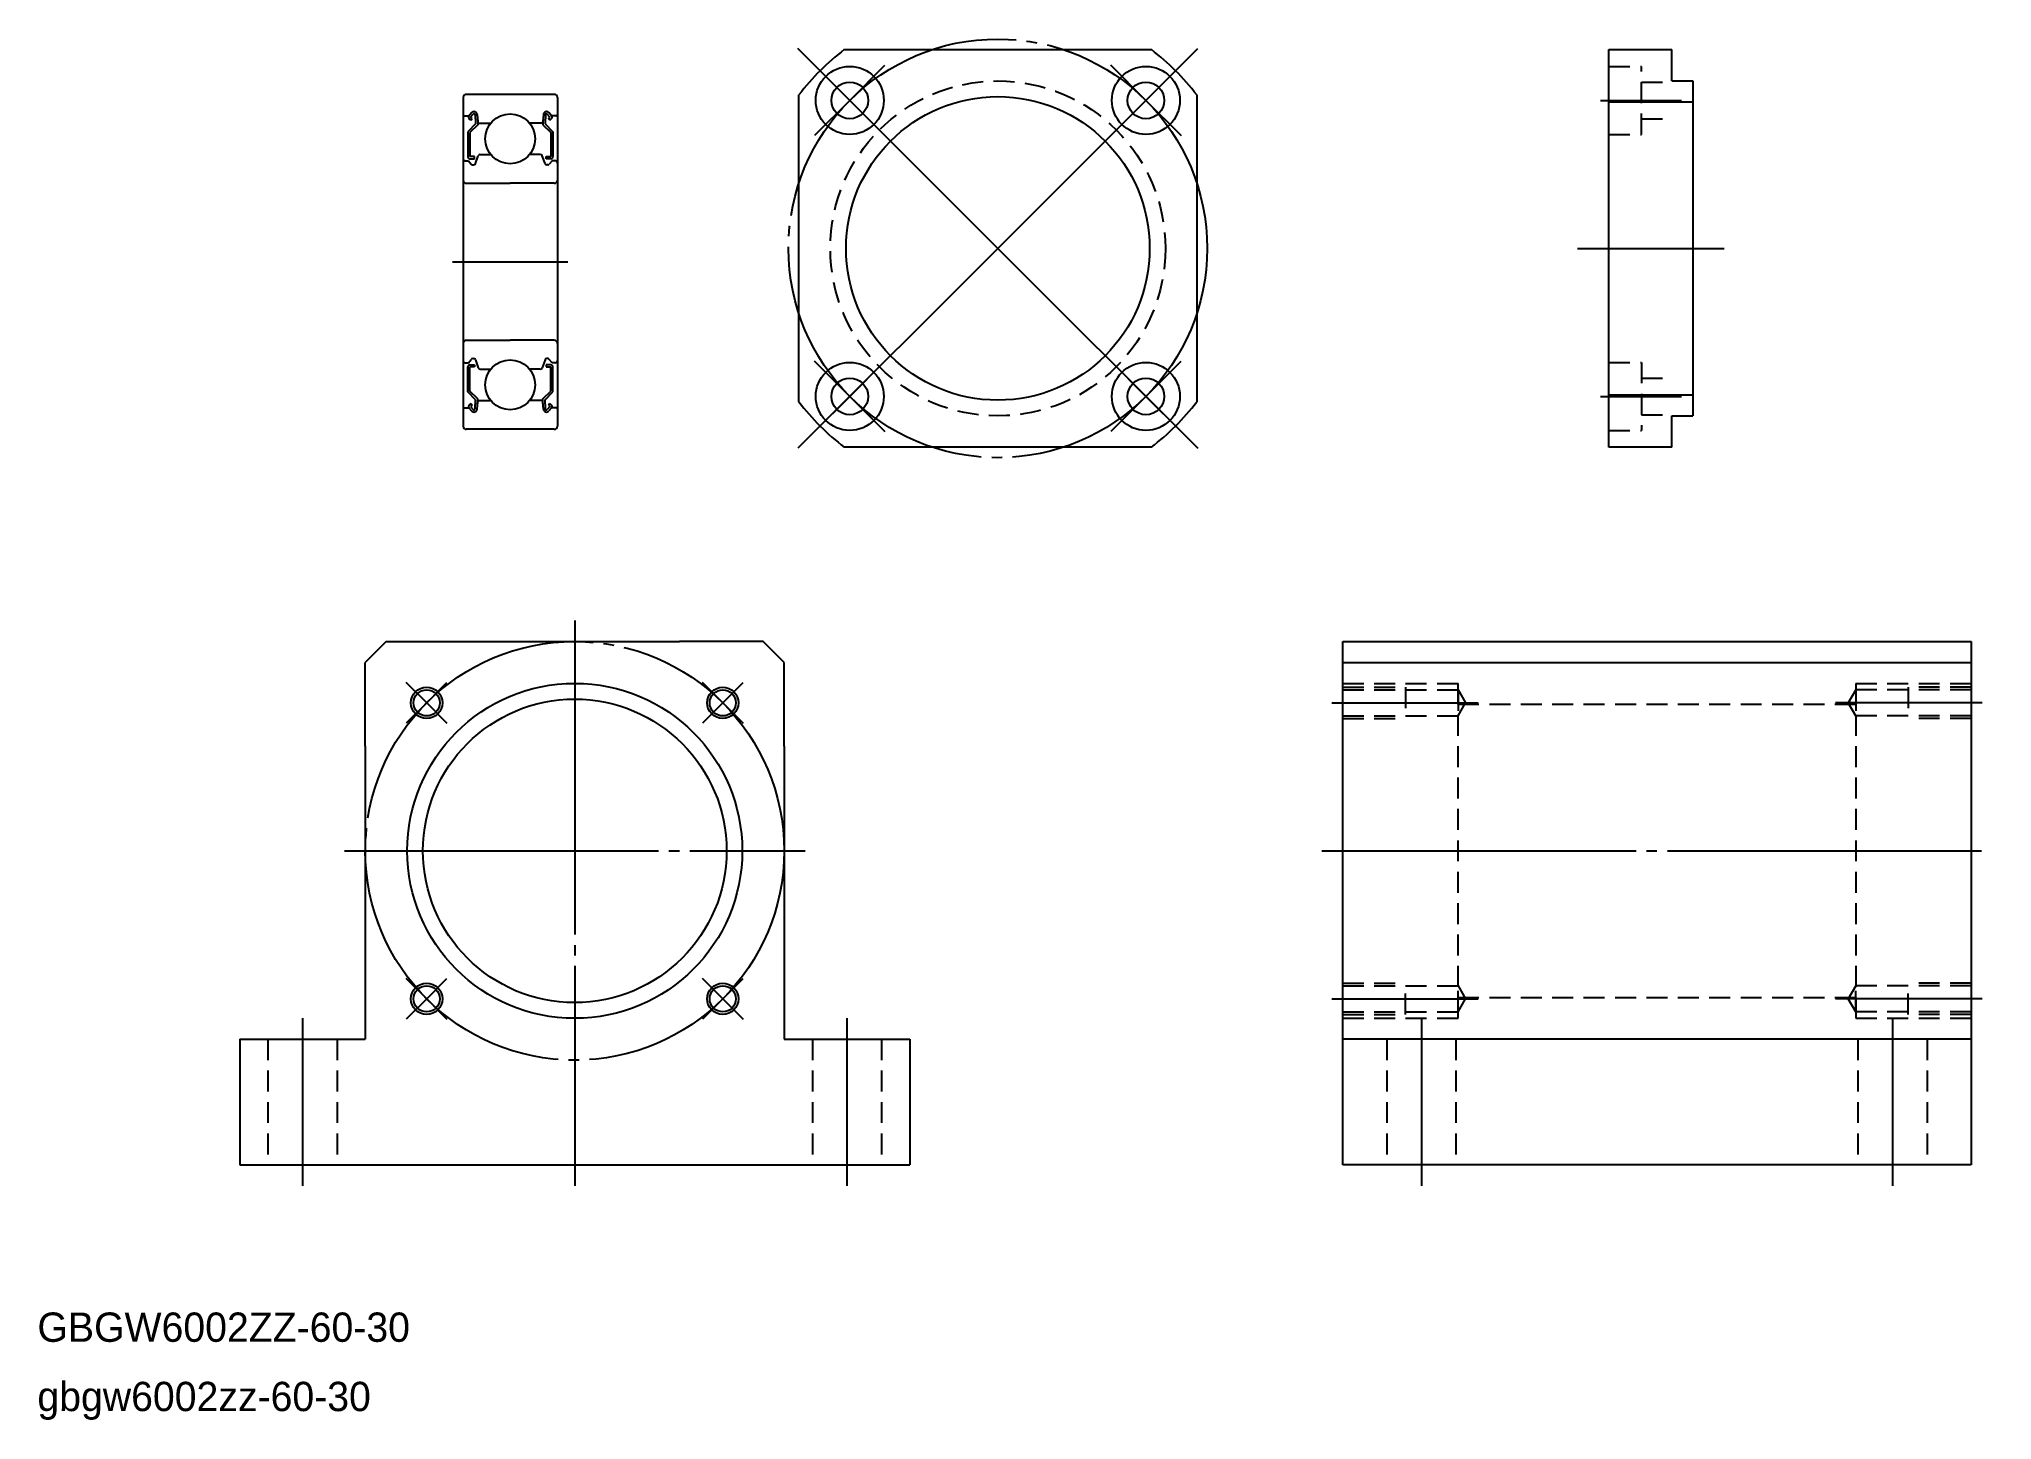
# Model space of a CAD drawing. Extents: x -137 to 49, y -34 to 98.
import ezdxf

# ---------------------------------------------------------------- set-up
doc = ezdxf.new("R2010")
doc.units = 0
doc.linetypes.add('CENTER', pattern=[33, 30, -1, 1, -1])
doc.linetypes.add('DASHED', pattern=[3, 2, -1])
doc.layers.get('0').update_dxf_attribs({"linetype": 'CONTINUOUS'})
doc.layers.add('CENTER', color=7, linetype='CONTINUOUS')

msp = doc.modelspace()

# ---------------------------------------------------------------- linework, layer by layer
at = {"color": 7, "linetype": 'CONTINUOUS'}
for p, q in [((-60.2, 97.16), (-30.87, 97.16)), ((12.84, 97.16), (18.84, 97.16)), ((12.84, 59.16), (12.84, 97.16)), ((18.84, 94.16), (18.84, 97.16)), ((18.84, 94.16), (20.84, 94.16)), ((20.84, 94.16), (20.84, 62.16)), ((-64.53, 63.5), (-64.53, 92.83)), ((-26.53, 92.83), (-26.53, 63.5)), ((12.84, 92.16), (20.84, 92.16)), ((12.84, 64.16), (20.84, 64.16)), ((18.84, 62.16), (20.84, 62.16)), ((18.84, 59.16), (18.84, 62.16)), ((-30.87, 59.16), (-60.2, 59.16)), ((18.84, 59.16), (12.84, 59.16)), ((-103.94, 40.6), (-105.94, 38.6)), ((-103.94, 40.6), (-95.94, 40.6)), ((-95.94, 40.6), (-75.94, 40.6)), ((-67.94, 40.6), (-75.94, 40.6)), ((-65.94, 38.6), (-67.94, 40.6)), ((-12.58, -9.4), (-12.58, 40.6)), ((-12.58, 40.6), (47.42, 40.6)), ((47.42, 40.6), (47.42, -9.4)), ((-105.94, 30.6), (-105.94, 38.6)), ((-65.94, 30.6), (-65.94, 38.6)), ((-12.58, 38.6), (47.42, 38.6)), ((-105.94, 30.6), (-105.94, 2.6)), ((-65.94, 30.6), (-65.94, 2.6)), ((-117.94, 2.6), (-105.94, 2.6)), ((-117.94, 2.6), (-117.94, -9.4)), ((-65.94, 2.6), (-53.94, 2.6)), ((-53.94, 2.6), (-53.94, -9.4)), ((47.42, 2.6), (-12.58, 2.6)), ((-117.94, -9.4), (-53.94, -9.4)), ((47.42, -9.4), (-12.58, -9.4))]:
    msp.add_line(p, q, dxfattribs=at)
at = {"color": 3, "linetype": 'DASHED'}
for p, q in [((12.84, 95.55), (15.94, 95.55)), ((15.94, 89.05), (15.94, 95.55)), ((15.94, 94.05), (18.84, 94.05)), ((15.94, 90.55), (18.84, 90.55)), ((12.84, 89.05), (15.94, 89.05)), ((12.84, 67.27), (15.94, 67.27)), ((15.94, 67.27), (15.94, 60.77)), ((15.94, 65.77), (18.84, 65.77)), ((15.94, 62.27), (18.84, 62.27)), ((12.84, 60.77), (15.94, 60.77)), ((-12.58, 36.6), (-1.58, 36.6)), ((-12.58, 36.24), (-6.58, 36.24)), ((-12.58, 35.99), (-1.58, 35.99)), ((-6.58, 36.24), (-6.58, 33.24)), ((-1.58, 4.6), (-1.58, 36.6)), ((-1.58, 35.99), (-0.86, 34.74)), ((-1.58, 35.99), (-1.58, 33.49)), ((36.42, 35.99), (35.69, 34.74)), ((36.42, 36.6), (36.42, 4.6)), ((36.42, 36.6), (47.42, 36.6)), ((47.42, 35.99), (36.42, 35.99)), ((36.42, 35.99), (36.42, 33.49)), ((47.42, 36.24), (41.42, 36.24)), ((41.42, 36.24), (41.42, 33.24)), ((-1.58, 33.49), (-0.86, 34.74)), ((-1.58, 34.6), (36.42, 34.6)), ((36.42, 33.49), (35.69, 34.74)), ((-12.58, 33.49), (-1.58, 33.49)), ((-12.58, 33.24), (-6.58, 33.24)), ((47.42, 33.49), (36.42, 33.49)), ((47.42, 33.24), (41.42, 33.24)), ((-12.58, 7.96), (-6.58, 7.96)), ((-12.58, 7.71), (-1.58, 7.71)), ((-6.58, 4.96), (-6.58, 7.96)), ((-1.58, 7.71), (-0.86, 6.46)), ((-1.58, 5.21), (-1.58, 7.71)), ((36.42, 7.71), (35.69, 6.46)), ((47.42, 7.71), (36.42, 7.71)), ((36.42, 5.21), (36.42, 7.71)), ((47.42, 7.96), (41.42, 7.96)), ((41.42, 4.96), (41.42, 7.96)), ((-1.58, 6.6), (36.42, 6.6)), ((-1.58, 5.21), (-0.86, 6.46)), ((36.42, 5.21), (35.69, 6.46)), ((-12.58, 5.21), (-1.58, 5.21)), ((-12.58, 4.96), (-6.58, 4.96)), ((-12.58, 4.6), (-1.58, 4.6)), ((47.42, 5.21), (36.42, 5.21)), ((36.42, 4.6), (47.42, 4.6)), ((47.42, 4.96), (41.42, 4.96)), ((-115.24, 2.6), (-115.24, -9.4)), ((-108.64, 2.6), (-108.64, -9.4)), ((-63.24, 2.6), (-63.24, -9.4)), ((-56.64, 2.6), (-56.64, -9.4)), ((-8.38, 2.6), (-8.38, -9.4)), ((-1.78, 2.6), (-1.78, -9.4)), ((36.62, 2.6), (36.62, -9.4)), ((43.22, 2.6), (43.22, -9.4))]:
    msp.add_line(p, q, dxfattribs=at)
for p, q in [((-96.6, 92.58), (-96.6, 61.18)), ((-92.1, 92.88), (-96.3, 92.88)), ((-87.9, 92.88), (-92.1, 92.88)), ((-87.6, 92.58), (-87.6, 61.18)), ((-96.5, 90.83), (-96.04, 90.83)), ((-95.41, 90.06), (-96.16, 89.31)), ((-96.04, 90.83), (-95.79, 91.13)), ((-95.86, 90.42), (-96.01, 90.55)), ((-95.21, 89.98), (-95.96, 89.23)), ((-95.88, 90.7), (-95.63, 91)), ((-95.73, 90.57), (-95.88, 90.7)), ((-95.86, 90.42), (-95.73, 90.57)), ((-95.46, 90.94), (-95.41, 90.06)), ((-95.26, 90.96), (-95.19, 90.22)), ((-95.21, 90.45), (-95.21, 89.98)), ((-95.09, 90.13), (-93.95, 90.13)), ((-89.1, 90.13), (-90.25, 90.13)), ((-88.93, 90.96), (-89, 90.22)), ((-88.98, 90.45), (-88.98, 89.98)), ((-88.98, 89.98), (-88.23, 89.23)), ((-88.74, 90.94), (-88.78, 90.06)), ((-88.78, 90.06), (-88.03, 89.31)), ((-88.31, 90.7), (-88.56, 91)), ((-88.46, 90.57), (-88.31, 90.7)), ((-88.33, 90.42), (-88.46, 90.57)), ((-88.16, 90.83), (-88.41, 91.13)), ((-88.33, 90.42), (-88.18, 90.55)), ((-87.7, 90.83), (-88.16, 90.83)), ((-96.16, 89.31), (-96.16, 86.93)), ((-95.96, 89.23), (-95.96, 86.93)), ((-88.23, 89.23), (-88.23, 86.93)), ((-88.03, 89.31), (-88.03, 86.93)), ((-96.4, 86.53), (-96.1, 86.53)), ((-96.1, 86.53), (-95.82, 86.2)), ((-95.51, 86.93), (-95.96, 86.93)), ((-95.96, 86.73), (-95.51, 86.73)), ((-95.67, 86.13), (-95.6, 86.13)), ((-95.51, 86.73), (-95.51, 86.93)), ((-95.41, 86.26), (-95.15, 87)), ((-94.96, 87.13), (-93.95, 87.13)), ((-89.23, 87.13), (-90.25, 87.13)), ((-88.78, 86.26), (-89.05, 87)), ((-88.68, 86.73), (-88.68, 86.93)), ((-88.68, 86.93), (-88.23, 86.93)), ((-88.23, 86.73), (-88.68, 86.73)), ((-88.52, 86.13), (-88.59, 86.13)), ((-88.1, 86.53), (-88.37, 86.2)), ((-87.8, 86.53), (-88.1, 86.53)), ((-96.3, 84.38), (-92.1, 84.38)), ((-87.9, 84.38), (-92.1, 84.38)), ((-96.3, 69.38), (-92.1, 69.38)), ((-95.02, 69.38), (-95.02, 69.38)), ((-94.05, 69.38), (-94.05, 69.38)), ((-87.9, 69.38), (-92.1, 69.38)), ((-96.4, 67.23), (-96.1, 67.23)), ((-96.1, 67.23), (-95.82, 67.56)), ((-95.67, 67.63), (-95.6, 67.63)), ((-95.41, 67.5), (-95.15, 66.76)), ((-88.78, 67.5), (-89.05, 66.76)), ((-88.52, 67.63), (-88.59, 67.63)), ((-88.1, 67.23), (-88.37, 67.56)), ((-87.8, 67.23), (-88.1, 67.23)), ((-96.16, 64.45), (-96.16, 66.83)), ((-95.96, 67.03), (-95.51, 67.03)), ((-95.51, 66.83), (-95.96, 66.83)), ((-95.96, 64.53), (-95.96, 66.83)), ((-95.51, 67.03), (-95.51, 66.83)), ((-94.96, 66.63), (-93.95, 66.63)), ((-89.23, 66.63), (-90.25, 66.63)), ((-88.23, 67.03), (-88.68, 67.03)), ((-88.68, 67.03), (-88.68, 66.83)), ((-88.68, 66.83), (-88.23, 66.83)), ((-88.23, 64.53), (-88.23, 66.83)), ((-88.03, 64.45), (-88.03, 66.83)), ((-95.41, 63.7), (-96.16, 64.45)), ((-95.21, 63.78), (-95.96, 64.53)), ((-95.46, 62.82), (-95.41, 63.7)), ((-95.26, 62.8), (-95.19, 63.54)), ((-95.21, 63.31), (-95.21, 63.78)), ((-95.09, 63.63), (-93.95, 63.63)), ((-89.1, 63.63), (-90.25, 63.63)), ((-88.93, 62.8), (-89, 63.54)), ((-88.98, 63.78), (-88.23, 64.53)), ((-88.98, 63.31), (-88.98, 63.78)), ((-88.78, 63.7), (-88.03, 64.45)), ((-88.74, 62.82), (-88.78, 63.7)), ((-96.5, 62.93), (-96.04, 62.93)), ((-96.04, 62.93), (-95.79, 62.63)), ((-95.86, 63.34), (-96.01, 63.21)), ((-95.73, 63.19), (-95.88, 63.06)), ((-95.88, 63.06), (-95.63, 62.76)), ((-95.86, 63.34), (-95.73, 63.19)), ((-88.31, 63.06), (-88.56, 62.76)), ((-88.33, 63.34), (-88.46, 63.19)), ((-88.46, 63.19), (-88.31, 63.06)), ((-88.16, 62.93), (-88.41, 62.63)), ((-88.33, 63.34), (-88.18, 63.21)), ((-87.7, 62.93), (-88.16, 62.93)), ((-87.9, 60.88), (-96.3, 60.88)), ((-87.9, 60.88), (-92.1, 60.88))]:
    msp.add_line(p, q)
at = {"color": 7, "linetype": 'CONTINUOUS'}
for centre, radius in [((-59.67, 92.3), 3.25), ((-31.39, 92.3), 3.25), ((-59.67, 92.3), 1.75), ((-31.39, 92.3), 1.75), ((-59.67, 64.02), 3.25), ((-31.39, 64.02), 3.25), ((-59.67, 64.02), 1.75), ((-31.39, 64.02), 1.75), ((-85.94, 20.6), 16), ((-100.08, 34.74), 1.25), ((-71.8, 34.74), 1.25), ((-85.94, 20.6), 14.5), ((-100.08, 6.46), 1.25), ((-71.8, 6.46), 1.25)]:
    msp.add_circle(centre, radius, dxfattribs=at)
at = {"color": 3, "linetype": 'DASHED'}
msp.add_circle((-45.53, 78.16), 16, dxfattribs=at)
at = {"linetype": 'CONTINUOUS'}
msp.add_circle((-45.53, 78.16), 14.5, dxfattribs=at)
for centre in [(-92.1, 88.63), (-92.1, 65.13)]:
    msp.add_circle(centre, 2.38)
at = {"color": 3, "linetype": 'CONTINUOUS'}
for centre in [(-100.08, 34.74), (-71.8, 34.74), (-100.08, 6.46), (-71.8, 6.46)]:
    msp.add_circle(centre, 1.5, dxfattribs=at)
at = {"color": 7, "linetype": 'CONTINUOUS'}
for start, end in [(127.6585, 142.3415), (37.6585, 52.3415), (217.6585, 232.3415), (307.6585, 322.3415)]:
    msp.add_arc((-45.53, 78.16), 24, start, end, dxfattribs=at)
for centre, radius, start, end in [((-96.3, 92.58), 0.3, 90, 180), ((-87.9, 92.58), 0.3, 0, 90), ((-96.5, 90.93), 0.1, 180, 270), ((-95.88, 90.7), 0.2, 140.0002, 230.0848), ((-95.56, 90.93), 0.3, 4.9968, 140.0002), ((-95.56, 90.93), 0.1, 2.8198, 140.0033), ((-95.09, 90.23), 0.1, 184.9968, 269.9995), ((-89.1, 90.23), 0.1, 270.0005, 355.0032), ((-88.64, 90.93), 0.3, 39.9998, 175.0032), ((-88.64, 90.93), 0.1, 39.9967, 177.1802), ((-88.31, 90.7), 0.2, 309.9152, 39.9998), ((-87.7, 90.93), 0.1, 270, 0), ((-96.4, 86.33), 0.2, 90, 180), ((-95.96, 86.93), 0.2, 180, 270), ((-95.67, 86.33), 0.2, 219.9962, 270), ((-95.6, 86.33), 0.2, 270, 339.9919), ((-94.96, 86.93), 0.2, 90, 159.9919), ((-89.23, 86.93), 0.2, 20.0081, 90), ((-88.59, 86.33), 0.2, 200.0081, 270), ((-88.52, 86.33), 0.2, 270, 320.0038), ((-88.23, 86.93), 0.2, 270, 0), ((-87.8, 86.33), 0.2, 0, 90), ((-96.3, 84.68), 0.3, 180, 270), ((-87.9, 84.68), 0.3, 270, 0), ((-96.3, 69.08), 0.3, 90, 180), ((-87.9, 69.08), 0.3, 0, 90), ((-96.4, 67.43), 0.2, 180, 270), ((-95.67, 67.43), 0.2, 90, 140.0038), ((-95.6, 67.43), 0.2, 20.0081, 90), ((-88.59, 67.43), 0.2, 90, 159.9919), ((-88.52, 67.43), 0.2, 39.9962, 90), ((-87.8, 67.43), 0.2, 270, 0), ((-95.96, 66.83), 0.2, 90, 180), ((-94.96, 66.83), 0.2, 200.0081, 270), ((-89.23, 66.83), 0.2, 270, 339.9919), ((-88.23, 66.83), 0.2, 0, 90), ((-95.09, 63.53), 0.1, 90.0005, 175.0032), ((-89.1, 63.53), 0.1, 4.9968, 89.9995), ((-96.5, 62.83), 0.1, 90, 180), ((-95.88, 63.06), 0.2, 129.9152, 219.9998), ((-95.56, 62.82), 0.3, 219.9998, 355.0032), ((-95.56, 62.82), 0.1, 219.9967, 357.1802), ((-88.64, 62.82), 0.3, 184.9968, 320.0002), ((-88.64, 62.82), 0.1, 182.8198, 320.0033), ((-88.31, 63.06), 0.2, 320.0002, 50.0848), ((-87.7, 62.83), 0.1, 0, 90), ((-96.3, 61.18), 0.3, 180, 270), ((-87.9, 61.18), 0.3, 270, 0)]:
    msp.add_arc(centre, radius, start, end)
at = {"layer": 'CENTER', "color": 1, "linetype": 'CENTER'}
for p, q in [((-45.53, 78.16), (-64.62, 97.25)), ((-45.53, 78.16), (-26.44, 97.25)), ((-59.67, 92.3), (-63.03, 95.66)), ((-59.67, 92.3), (-56.32, 95.66)), ((-31.39, 92.3), (-34.75, 95.66)), ((-31.39, 92.3), (-28.03, 95.66)), ((-59.67, 92.3), (-63.03, 88.95)), ((-59.67, 92.3), (-56.32, 88.95)), ((-31.39, 92.3), (-34.75, 88.95)), ((-31.39, 92.3), (-28.03, 88.95)), ((12.04, 92.3), (19.77, 92.3)), ((-97.6, 76.88), (-86.6, 76.88)), ((-45.53, 78.16), (-64.62, 59.07)), ((-45.53, 78.16), (-26.44, 59.07)), ((9.84, 78.16), (23.84, 78.16)), ((-59.67, 64.02), (-63.03, 67.38)), ((-59.67, 64.02), (-56.32, 67.38)), ((-31.39, 64.02), (-34.75, 67.38)), ((-31.39, 64.02), (-28.03, 67.38)), ((-59.67, 64.02), (-63.03, 60.66)), ((-59.67, 64.02), (-56.32, 60.66)), ((-31.39, 64.02), (-34.75, 60.66)), ((-31.39, 64.02), (-28.03, 60.66)), ((12.04, 64.02), (19.77, 64.02)), ((-85.94, 42.6), (-85.94, -11.4)), ((-100.08, 34.74), (-102.03, 36.69)), ((-100.08, 34.74), (-98.14, 36.69)), ((-71.8, 34.74), (-73.74, 36.69)), ((-71.8, 34.74), (-69.85, 36.69)), ((-100.08, 34.74), (-102.03, 32.8)), ((-100.08, 34.74), (-98.14, 32.8)), ((-71.8, 34.74), (-73.74, 32.8)), ((-71.8, 34.74), (-69.85, 32.8)), ((-13.64, 34.74), (-0.86, 34.74)), ((-13.64, 34.74), (0.35, 34.74)), ((48.47, 34.74), (34.48, 34.74)), ((48.47, 34.74), (35.69, 34.74)), ((-107.94, 20.6), (-63.94, 20.6)), ((-14.58, 20.6), (49.42, 20.6)), ((-100.08, 6.46), (-102.03, 8.4)), ((-100.08, 6.46), (-98.14, 8.4)), ((-71.8, 6.46), (-73.74, 8.4)), ((-71.8, 6.46), (-69.85, 8.4)), ((-100.08, 6.46), (-102.03, 4.51)), ((-100.08, 6.46), (-98.14, 4.51)), ((-71.8, 6.46), (-73.74, 4.51)), ((-71.8, 6.46), (-69.85, 4.51)), ((-13.64, 6.46), (-0.86, 6.46)), ((-13.64, 6.46), (0.35, 6.46)), ((48.47, 6.46), (34.48, 6.46)), ((48.47, 6.46), (35.69, 6.46)), ((-111.94, 4.6), (-111.94, -11.4)), ((-59.94, 4.6), (-59.94, -11.4)), ((-5.08, 4.6), (-5.08, -11.4)), ((39.92, 4.6), (39.92, -11.4))]:
    msp.add_line(p, q, dxfattribs=at)
for centre in [(-45.53, 78.16), (-85.94, 20.6)]:
    msp.add_circle(centre, 20, dxfattribs=at)

# ---------------------------------------------------------------- texts
at = {"linetype": 'CONTINUOUS'}
for s, p in [('GBGW6002ZZ-60-30', (-137.26, -26.31)), ('gbgw6002zz-60-30', (-137.26, -32.93))]:
    msp.add_text(s, height=2.8, dxfattribs=at).set_placement(p)

doc.saveas('drawing.dxf')
